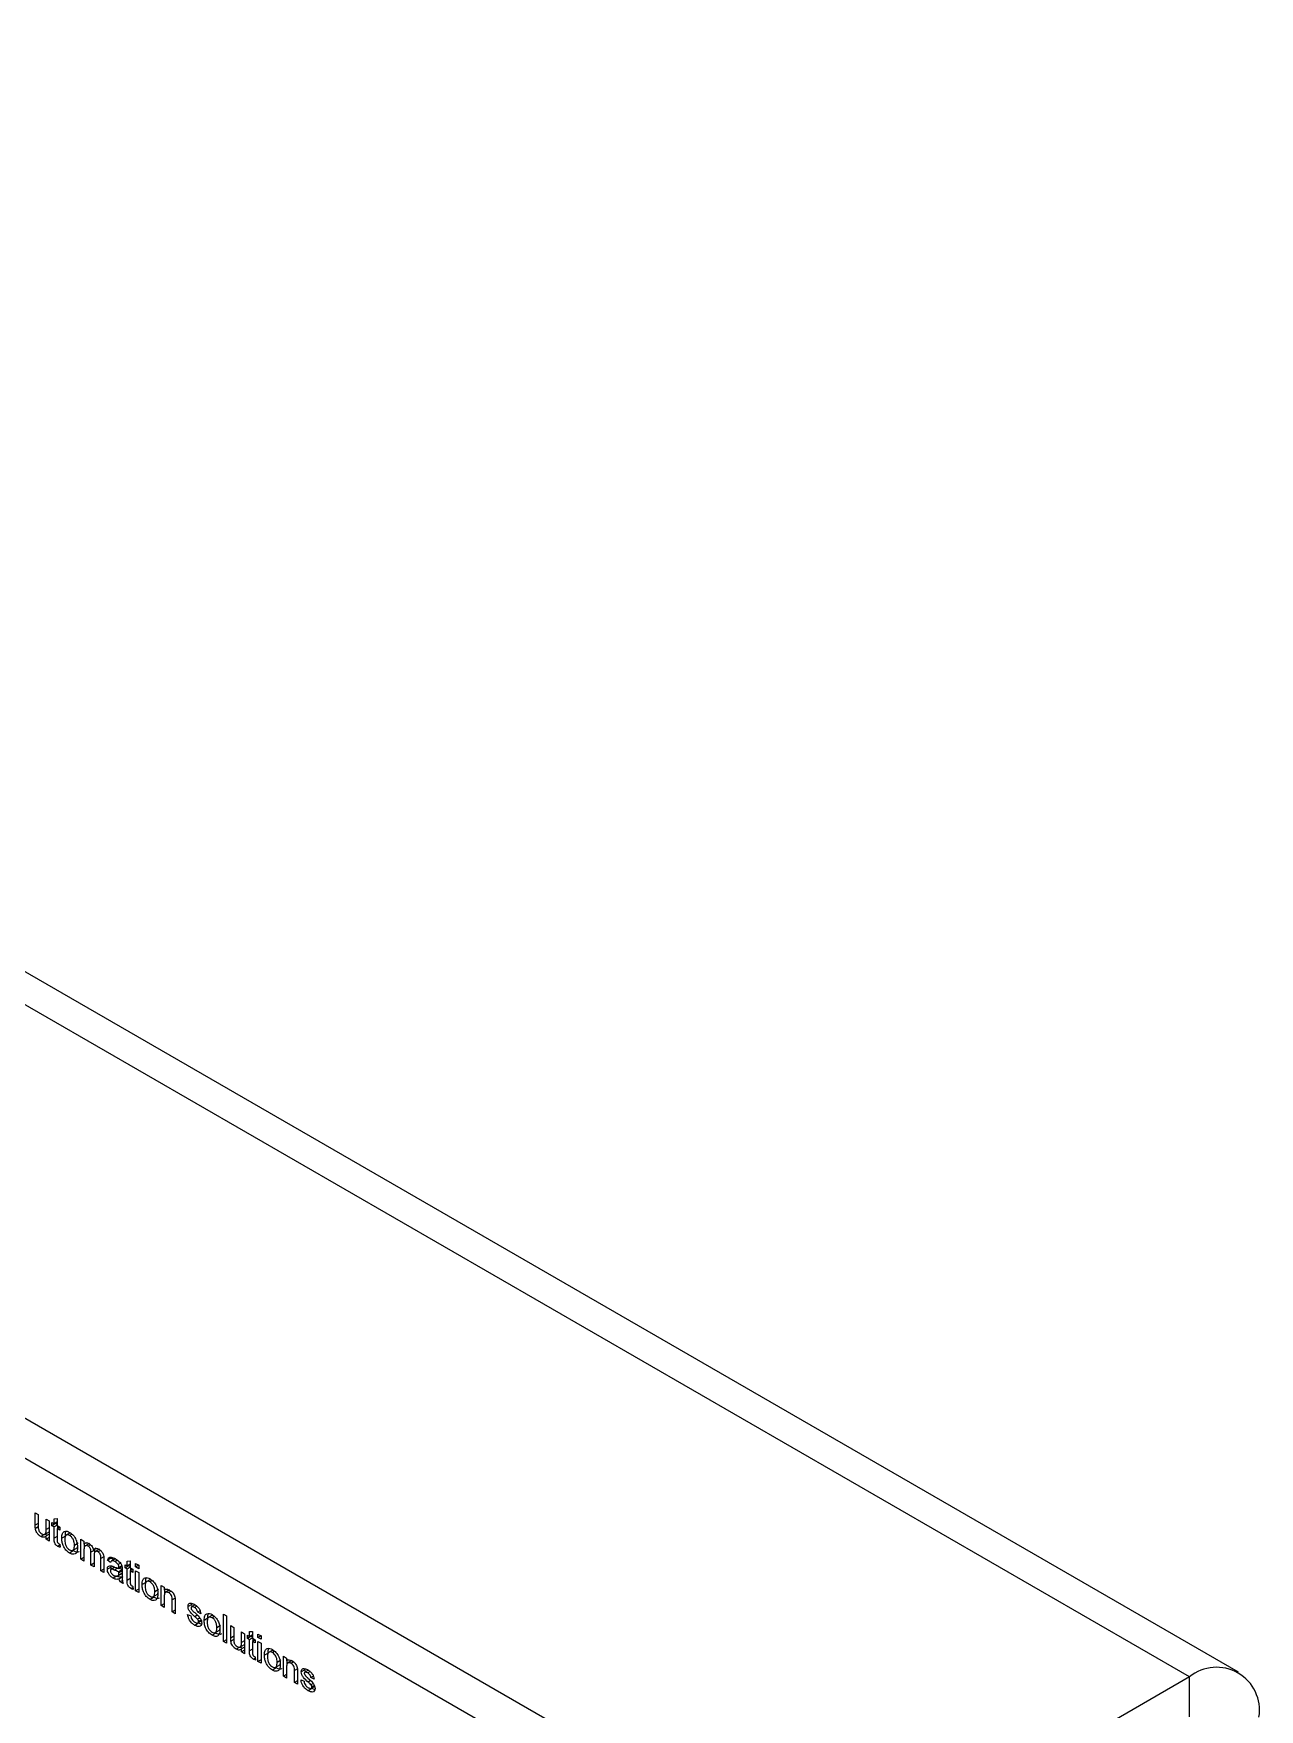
# Model space of a CAD drawing. Extents: x 150 to 4150, y 50 to 2920.
# Drawn here: x 3856.7 to 3950.4, y 2134.8 to 2263 of the extents above; entities that cross this region are included whole.
import ezdxf

# ---------------------------------------------------------------- set-up
doc = ezdxf.new("R2010")
doc.units = 0
doc.header["$LTSCALE"] = 10
doc.linetypes.add('SLD-KATı', pattern=[0])
doc.layers.get('0').update_dxf_attribs({"linetype": 'CONTINUOUS'})

msp = doc.modelspace()

# ---------------------------------------------------------------- linework, layer by layer
at = {"color": 7, "linetype": 'SLD-KATı'}
for p, q in [((3948.83, 2137.64), (3142.73, 2602.99)), ((3945.08, 2137.27), (3138.98, 2602.62)), ((3912.38, 2124.51), (3116.88, 2583.74)), ((3912.38, 2121.45), (3116.88, 2580.68)), ((3856.79, 2149.83), (3857.02, 2149.69)), ((3856.79, 2148.88), (3856.79, 2149.83)), ((3857.02, 2149.69), (3857.02, 2148.86)), ((3857.63, 2149.34), (3857.86, 2149.21)), ((3857.63, 2148.54), (3857.63, 2149.34)), ((3857.86, 2149.21), (3857.86, 2147.67)), ((3858.07, 2149.09), (3858.23, 2148.99)), ((3858.07, 2148.84), (3858.07, 2149.09)), ((3858.35, 2149.01), (3858.07, 2148.84)), ((3858.23, 2148.75), (3858.07, 2148.84)), ((3858.23, 2149.36), (3858.47, 2149.38)), ((3858.23, 2148.99), (3858.23, 2149.36)), ((3858.47, 2149.13), (3858.23, 2148.99)), ((3858.47, 2148.88), (3858.23, 2148.75)), ((3858.35, 2149.01), (3858.35, 2149.06)), ((3858.47, 2148.94), (3858.35, 2149.01)), ((3858.47, 2149.38), (3858.47, 2148.86)), ((3858.47, 2148.86), (3858.68, 2148.74)), ((3858.52, 2148.64), (3858.52, 2148.83)), ((3857.02, 2148.76), (3856.8, 2148.63)), ((3857.51, 2148.18), (3857.22, 2148.01)), ((3857.5, 2148.17), (3857.85, 2148.38)), ((3857.65, 2148.13), (3857.51, 2148.18)), ((3857.86, 2148.19), (3857.63, 2148.06)), ((3857.63, 2147.81), (3857.63, 2148.06)), ((3857.86, 2147.94), (3857.63, 2147.81)), ((3857.86, 2147.67), (3857.63, 2147.81)), ((3858.23, 2147.89), (3858.23, 2148.75)), ((3858.68, 2148.74), (3858.47, 2148.62)), ((3858.47, 2148.62), (3858.47, 2147.75)), ((3858.68, 2148.49), (3858.47, 2148.62)), ((3858.68, 2148.74), (3858.68, 2148.49)), ((3859.1, 2148.05), (3858.82, 2147.89)), ((3859.45, 2148.28), (3859.13, 2148.1)), ((3859.59, 2148.19), (3859.42, 2148.09)), ((3860.28, 2147.81), (3860.52, 2147.67)), ((3860.28, 2146.27), (3860.28, 2147.81)), ((3860.52, 2147.67), (3860.52, 2147.43)), ((3860.7, 2147.54), (3860.52, 2147.43)), ((3858.68, 2147.34), (3858.53, 2147.26)), ((3858.68, 2147.43), (3858.7, 2147.19)), ((3859.7, 2146.91), (3859.42, 2146.75)), ((3859.64, 2146.94), (3859.99, 2147.15)), ((3860.08, 2147.5), (3859.79, 2147.33)), ((3860.52, 2146.41), (3860.28, 2146.27)), ((3860.52, 2146.14), (3860.28, 2146.27)), ((3860.52, 2146.92), (3860.52, 2146.14)), ((3860.57, 2147.24), (3860.57, 2147.46)), ((3860.94, 2147.49), (3860.58, 2147.28)), ((3861.02, 2147.39), (3860.83, 2147.28)), ((3861.34, 2146.97), (3861.05, 2146.81)), ((3861.05, 2145.83), (3861.05, 2146.81)), ((3861.44, 2147.11), (3861.25, 2146.99)), ((3861.29, 2146.57), (3861.29, 2145.7)), ((3861.34, 2146.97), (3861.32, 2147.1)), ((3861.7, 2147.04), (3861.34, 2146.84)), ((3861.34, 2146.82), (3861.34, 2146.97)), ((3861.78, 2146.94), (3861.6, 2146.84)), ((3861.82, 2145.39), (3861.82, 2146.34)), ((3862.05, 2146.3), (3862.05, 2145.25)), ((3862.61, 2146.36), (3862.33, 2146.2)), ((3862.79, 2146.24), (3862.61, 2146.36)), ((3862.92, 2146.31), (3862.64, 2146.15)), ((3861.29, 2145.97), (3861.05, 2145.83)), ((3861.29, 2145.7), (3861.05, 2145.83)), ((3862.05, 2145.52), (3861.82, 2145.39)), ((3862.05, 2145.25), (3861.82, 2145.39)), ((3862.59, 2145.68), (3862.31, 2145.51)), ((3862.56, 2146.03), (3862.33, 2146.2)), ((3862.59, 2145.68), (3862.61, 2145.76)), ((3862.61, 2145.5), (3862.59, 2145.68)), ((3862.87, 2145.66), (3862.59, 2145.49)), ((3863.02, 2144.99), (3862.74, 2144.83)), ((3863.12, 2145.6), (3862.84, 2145.44)), ((3863.07, 2146.19), (3862.89, 2146.09)), ((3863.11, 2145), (3863.39, 2145.17)), ((3863.31, 2145.97), (3863.13, 2145.87)), ((3863.44, 2145.22), (3863.16, 2145.05)), ((3863.41, 2145.76), (3863.19, 2145.63)), ((3863.42, 2145.7), (3863.19, 2145.56)), ((3863.45, 2145.47), (3863.19, 2145.32)), ((3863.19, 2145.24), (3863.19, 2145.32)), ((3863.38, 2145.18), (3863.44, 2145.22)), ((3863.44, 2145.22), (3863.45, 2145.25)), ((3863.45, 2145.44), (3863.45, 2145.11)), ((3863.66, 2145.86), (3863.82, 2145.77)), ((3863.66, 2145.62), (3863.66, 2145.86)), ((3863.94, 2145.78), (3863.66, 2145.62)), ((3863.82, 2145.52), (3863.66, 2145.62)), ((3863.82, 2146.14), (3864.05, 2146.16)), ((3863.82, 2145.77), (3863.82, 2146.14)), ((3864.05, 2145.9), (3863.82, 2145.77)), ((3864.05, 2145.66), (3863.82, 2145.52)), ((3863.82, 2144.66), (3863.82, 2145.52)), ((3863.94, 2145.78), (3863.94, 2145.84)), ((3864.05, 2145.72), (3863.94, 2145.78)), ((3864.05, 2146.16), (3864.05, 2145.63)), ((3864.05, 2145.63), (3864.26, 2145.51)), ((3864.26, 2145.51), (3864.05, 2145.39)), ((3864.05, 2145.39), (3864.05, 2144.52)), ((3864.26, 2145.27), (3864.05, 2145.39)), ((3864.1, 2145.42), (3864.1, 2145.6)), ((3864.26, 2145.51), (3864.26, 2145.27)), ((3864.47, 2145.95), (3864.71, 2145.82)), ((3864.47, 2145.69), (3864.47, 2145.95)), ((3864.71, 2145.82), (3864.47, 2145.69)), ((3864.71, 2145.55), (3864.47, 2145.69)), ((3864.47, 2145.39), (3864.71, 2145.26)), ((3864.47, 2143.86), (3864.47, 2145.39)), ((3864.71, 2145.82), (3864.71, 2145.55)), ((3864.71, 2145.26), (3864.71, 2143.72)), ((3863.45, 2144.91), (3863.22, 2144.77)), ((3863.47, 2144.65), (3863.29, 2144.54)), ((3863.52, 2144.41), (3863.29, 2144.54)), ((3864.27, 2144.12), (3864.12, 2144.03)), ((3864.26, 2144.2), (3864.29, 2143.96)), ((3864.71, 2143.99), (3864.47, 2143.86)), ((3864.71, 2143.72), (3864.47, 2143.86)), ((3865.24, 2144.5), (3864.96, 2144.34)), ((3865.6, 2144.73), (3865.28, 2144.55)), ((3865.74, 2144.64), (3865.57, 2144.54)), ((3866.22, 2143.95), (3865.94, 2143.79)), ((3866.43, 2144.26), (3866.66, 2144.13)), ((3866.43, 2142.73), (3866.43, 2144.26)), ((3866.66, 2144.13), (3866.66, 2143.91)), ((3866.78, 2143.98), (3866.66, 2143.91)), ((3866.71, 2143.7), (3866.71, 2143.94)), ((3867.07, 2143.93), (3866.72, 2143.72)), ((3867.19, 2143.83), (3867, 2143.72)), ((3865.85, 2143.36), (3865.57, 2143.2)), ((3865.78, 2143.39), (3866.14, 2143.6)), ((3866.66, 2142.86), (3866.43, 2142.73)), ((3866.66, 2142.59), (3866.43, 2142.73)), ((3866.66, 2143.42), (3866.66, 2142.59)), ((3867.27, 2142.24), (3867.27, 2143.16)), ((3867.5, 2143.05), (3867.5, 2142.11)), ((3868.76, 2142.82), (3868.48, 2142.66)), ((3869.03, 2142.8), (3868.75, 2142.63)), ((3868.76, 2142.82), (3868.78, 2142.9)), ((3868.79, 2142.66), (3868.76, 2142.82)), ((3869.15, 2142.69), (3868.97, 2142.58)), ((3867.5, 2142.38), (3867.27, 2142.24)), ((3867.5, 2142.11), (3867.27, 2142.24)), ((3868.45, 2142.04), (3868.69, 2141.94)), ((3869.19, 2142), (3868.99, 2141.88)), ((3869.29, 2141.38), (3869.01, 2141.21)), ((3869.39, 2141.78), (3869.21, 2141.68)), ((3869.41, 2142.32), (3869.22, 2142.22)), ((3869.46, 2142.11), (3869.22, 2142.22)), ((3869.24, 2141.4), (3869.52, 2141.57)), ((3869.48, 2141.62), (3869.29, 2141.51)), ((3869.48, 2141.32), (3869.29, 2141.38)), ((3869.99, 2141.76), (3869.71, 2141.6)), ((3870.35, 2141.99), (3870.03, 2141.81)), ((3870.49, 2141.9), (3870.32, 2141.8)), ((3870.97, 2141.21), (3870.69, 2141.04)), ((3871.18, 2142.08), (3871.41, 2141.95)), ((3871.18, 2139.99), (3871.18, 2142.08)), ((3871.41, 2141.95), (3871.41, 2139.85)), ((3871.74, 2141.2), (3871.97, 2141.06)), ((3871.74, 2140.25), (3871.74, 2141.2)), ((3870.6, 2140.62), (3870.32, 2140.46)), ((3870.53, 2140.65), (3870.89, 2140.86)), ((3871.41, 2140.12), (3871.18, 2139.99)), ((3871.41, 2139.85), (3871.18, 2139.99)), ((3871.97, 2140.13), (3871.75, 2140)), ((3871.97, 2141.06), (3871.97, 2140.23)), ((3872.58, 2140.71), (3872.81, 2140.58)), ((3872.58, 2139.91), (3872.58, 2140.71)), ((3872.81, 2140.58), (3872.81, 2139.05)), ((3873.02, 2140.46), (3873.18, 2140.36)), ((3873.02, 2140.21), (3873.02, 2140.46)), ((3873.3, 2140.38), (3873.02, 2140.21)), ((3873.18, 2140.12), (3873.02, 2140.21)), ((3873.18, 2140.74), (3873.41, 2140.75)), ((3873.18, 2140.36), (3873.18, 2140.74)), ((3873.41, 2140.5), (3873.18, 2140.36)), ((3873.41, 2140.26), (3873.18, 2140.12)), ((3873.18, 2139.26), (3873.18, 2140.12)), ((3873.3, 2140.38), (3873.3, 2140.43)), ((3873.41, 2140.31), (3873.3, 2140.38)), ((3873.41, 2140.75), (3873.41, 2140.23)), ((3873.41, 2140.23), (3873.62, 2140.11)), ((3873.62, 2140.11), (3873.41, 2139.99)), ((3873.41, 2139.99), (3873.41, 2139.12)), ((3873.62, 2139.87), (3873.41, 2139.99)), ((3873.46, 2140.02), (3873.46, 2140.2)), ((3873.62, 2140.11), (3873.62, 2139.87)), ((3873.83, 2140.55), (3874.07, 2140.42)), ((3873.83, 2140.28), (3873.83, 2140.55)), ((3874.07, 2140.42), (3873.83, 2140.28)), ((3874.07, 2140.15), (3873.83, 2140.28)), ((3873.83, 2139.99), (3874.07, 2139.85)), ((3873.83, 2138.45), (3873.83, 2139.99)), ((3874.07, 2140.42), (3874.07, 2140.15)), ((3874.07, 2139.85), (3874.07, 2138.32)), ((3872.45, 2139.55), (3872.17, 2139.39)), ((3872.44, 2139.54), (3872.8, 2139.75)), ((3872.6, 2139.5), (3872.45, 2139.55)), ((3872.81, 2139.56), (3872.58, 2139.43)), ((3872.58, 2139.18), (3872.58, 2139.43)), ((3872.81, 2139.31), (3872.58, 2139.18)), ((3872.81, 2139.05), (3872.58, 2139.18)), ((3873.63, 2138.72), (3873.48, 2138.63)), ((3873.62, 2138.8), (3873.65, 2138.56)), ((3874.07, 2138.59), (3873.83, 2138.45)), ((3874.6, 2139.1), (3874.32, 2138.94)), ((3874.96, 2139.33), (3874.64, 2139.15)), ((3875.1, 2139.24), (3874.93, 2139.14)), ((3875.58, 2138.55), (3875.3, 2138.38)), ((3875.79, 2138.86), (3876.02, 2138.72)), ((3875.79, 2137.32), (3875.79, 2138.86)), ((3876.02, 2138.72), (3876.02, 2138.51)), ((3876.14, 2138.58), (3876.02, 2138.51)), ((3876.07, 2138.3), (3876.07, 2138.56)), ((3874.07, 2138.32), (3873.83, 2138.45)), ((3875.21, 2137.96), (3874.93, 2137.79)), ((3875.14, 2137.99), (3875.5, 2138.19)), ((3876.02, 2137.46), (3875.79, 2137.32)), ((3876.02, 2137.19), (3875.79, 2137.32)), ((3876.02, 2138.01), (3876.02, 2137.19)), ((3876.43, 2138.53), (3876.08, 2138.32)), ((3876.55, 2138.42), (3876.36, 2138.31)), ((3876.63, 2136.84), (3876.63, 2137.76)), ((3876.86, 2137.64), (3876.86, 2136.71)), ((3877.42, 2137.82), (3877.14, 2137.66)), ((3877.7, 2137.8), (3877.41, 2137.63)), ((3877.42, 2137.82), (3877.44, 2137.9)), ((3877.46, 2137.66), (3877.42, 2137.82)), ((3877.81, 2137.69), (3877.63, 2137.58)), ((3878.07, 2137.32), (3877.88, 2137.22)), ((3945.08, 2137.27), (3922.98, 2124.51)), ((3945.08, 2134.21), (3945.08, 2137.27)), ((3876.86, 2136.98), (3876.63, 2136.84)), ((3876.86, 2136.71), (3876.63, 2136.84)), ((3877.12, 2137.04), (3877.35, 2136.94)), ((3877.85, 2137), (3877.66, 2136.88)), ((3877.95, 2136.38), (3877.67, 2136.21)), ((3878.05, 2136.78), (3877.87, 2136.68)), ((3878.12, 2137.11), (3877.88, 2137.22)), ((3877.9, 2136.4), (3878.19, 2136.57)), ((3878.14, 2136.62), (3877.95, 2136.51)), ((3878.14, 2136.32), (3877.95, 2136.38))]:
    msp.add_line(p, q, dxfattribs=at)
at = {"color": 8, "linetype": 'SLD-KATı'}
for p, q in [((3857.02, 2149.01), (3856.79, 2148.88)), ((3857.86, 2148.67), (3857.63, 2148.54)), ((3858.47, 2148.02), (3858.23, 2147.89)), ((3862.04, 2146.46), (3861.82, 2146.34)), ((3863.45, 2145.39), (3863.19, 2145.24)), ((3864.05, 2144.8), (3863.82, 2144.66)), ((3867.49, 2143.29), (3867.27, 2143.16)), ((3871.97, 2140.39), (3871.74, 2140.25)), ((3872.81, 2140.04), (3872.58, 2139.91)), ((3873.41, 2139.4), (3873.18, 2139.26)), ((3876.85, 2137.88), (3876.63, 2137.76))]:
    msp.add_line(p, q, dxfattribs=at)
at = {"color": 7, "linetype": 'SLD-KATı'}
msp.add_arc((3947.15, 2134.73), 3.28, 350.786, 129.2033, dxfattribs=at)
for points, knots in [([(3856.8, 2148.63), (3856.8, 2148.68), (3856.79, 2148.76), (3856.79, 2148.84), (3856.79, 2148.88)], [0, 0, 0, 0, 0.559839, 1, 1, 1, 1]), ([(3857.02, 2148.86), (3857.02, 2148.81), (3857.02, 2148.72), (3857.03, 2148.62), (3857.04, 2148.58)], [0, 0, 0, 0, 0.560241, 1, 1, 1, 1]), ([(3857.22, 2148.01), (3857.17, 2148.05), (3857.06, 2148.13), (3856.92, 2148.29), (3856.83, 2148.47), (3856.81, 2148.58), (3856.8, 2148.63)], [0, 0, 0, 0, 0.280286, 0.560186, 0.779607, 1, 1, 1, 1]), ([(3857.04, 2148.58), (3857.05, 2148.54), (3857.07, 2148.46), (3857.15, 2148.32), (3857.24, 2148.26), (3857.29, 2148.22)], [0, 0, 0, 0, 0.280864, 0.561194, 1, 1, 1, 1]), ([(3857.63, 2148.06), (3857.57, 2148.01), (3857.47, 2147.91), (3857.3, 2147.98), (3857.22, 2148.01)], [0, 0, 0, 0, 0.559466, 1, 1, 1, 1]), ([(3857.29, 2148.22), (3857.33, 2148.2), (3857.41, 2148.17), (3857.51, 2148.17), (3857.62, 2148.27), (3857.63, 2148.43), (3857.63, 2148.54)], [0, 0, 0, 0, 0.187111, 0.374253, 0.560834, 1, 1, 1, 1]), ([(3858.53, 2147.26), (3858.5, 2147.28), (3858.43, 2147.33), (3858.32, 2147.44), (3858.22, 2147.65), (3858.23, 2147.79), (3858.23, 2147.89)], [0, 0, 0, 0, 0.187433, 0.373821, 0.559462, 1, 1, 1, 1]), ([(3858.47, 2147.75), (3858.46, 2147.7), (3858.46, 2147.64), (3858.5, 2147.55), (3858.53, 2147.51), (3858.56, 2147.49), (3858.58, 2147.47)], [0, 0, 0, 0, 0.499596, 0.625239, 0.750354, 1, 1, 1, 1]), ([(3858.82, 2147.89), (3858.82, 2148.02), (3858.83, 2148.25), (3858.96, 2148.35), (3859.01, 2148.4)], [0, 0, 0, 0, 0.560963, 1, 1, 1, 1]), ([(3859.42, 2146.75), (3859.32, 2146.81), (3859.13, 2146.95), (3858.92, 2147.3), (3858.83, 2147.62), (3858.82, 2147.8), (3858.82, 2147.89)], [0, 0, 0, 0, 0.279616, 0.558371, 0.778858, 1, 1, 1, 1]), ([(3859.01, 2148.4), (3859.08, 2148.41), (3859.21, 2148.44), (3859.36, 2148.37), (3859.42, 2148.33)], [0, 0, 0, 0, 0.559033, 1, 1, 1, 1]), ([(3859.42, 2148.09), (3859.38, 2148.11), (3859.29, 2148.15), (3859.18, 2148.14), (3859.06, 2148.03), (3859.05, 2147.87), (3859.05, 2147.76)], [0, 0, 0, 0, 0.1871365, 0.3740246, 0.5610972, 1, 1, 1, 1]), ([(3859.05, 2147.76), (3859.05, 2147.68), (3859.06, 2147.53), (3859.13, 2147.29), (3859.27, 2147.09), (3859.37, 2147.02), (3859.42, 2146.99)], [0, 0, 0, 0, 0.281129, 0.560384, 0.780159, 1, 1, 1, 1]), ([(3859.1, 2148.05), (3859.09, 2148.19), (3859.09, 2148.33), (3859.16, 2148.41), (3859.16, 2148.41)], [0, 0, 0, 0, 0.96016, 1, 1, 1, 1]), ([(3859.42, 2148.33), (3859.52, 2148.27), (3859.71, 2148.13), (3859.91, 2147.8), (3860.01, 2147.48), (3860.02, 2147.3), (3860.03, 2147.21)], [0, 0, 0, 0, 0.279556, 0.5586, 0.778991, 1, 1, 1, 1]), ([(3859.79, 2147.33), (3859.79, 2147.41), (3859.78, 2147.56), (3859.7, 2147.79), (3859.57, 2147.99), (3859.47, 2148.06), (3859.42, 2148.09)], [0, 0, 0, 0, 0.281064, 0.560316, 0.780174, 1, 1, 1, 1]), ([(3860.52, 2147.43), (3860.54, 2147.46), (3860.59, 2147.52), (3860.72, 2147.56), (3860.83, 2147.51), (3860.9, 2147.48)], [0, 0, 0, 0, 0.28095, 0.561784, 1, 1, 1, 1]), ([(3858.7, 2147.19), (3858.67, 2147.2), (3858.61, 2147.22), (3858.56, 2147.25), (3858.53, 2147.26)], [0, 0, 0, 0, 0.560078, 1, 1, 1, 1]), ([(3858.58, 2147.47), (3858.6, 2147.46), (3858.63, 2147.45), (3858.66, 2147.43), (3858.68, 2147.43)], [0, 0, 0, 0, 0.559965, 1, 1, 1, 1]), ([(3859.42, 2146.99), (3859.46, 2146.97), (3859.55, 2146.93), (3859.66, 2146.95), (3859.78, 2147.05), (3859.79, 2147.22), (3859.79, 2147.33)], [0, 0, 0, 0, 0.187044, 0.373945, 0.560983, 1, 1, 1, 1]), ([(3860.03, 2147.21), (3860.02, 2147.1), (3860.02, 2146.88), (3859.87, 2146.67), (3859.65, 2146.64), (3859.5, 2146.71), (3859.42, 2146.75)], [0, 0, 0, 0, 0.281033, 0.559513, 0.779602, 1, 1, 1, 1]), ([(3860.13, 2146.86), (3860.13, 2146.86), (3860.09, 2146.8), (3859.93, 2146.81), (3859.78, 2146.88), (3859.7, 2146.91)], [0, 0, 0, 0, 0.025658, 0.512487, 1, 1, 1, 1]), ([(3859.95, 2147.13), (3859.98, 2147.14), (3860.02, 2147.16), (3860.02, 2147.21), (3860.02, 2147.23)], [0, 0, 0, 0, 0.753906, 1, 1, 1, 1]), ([(3860.83, 2147.28), (3860.78, 2147.3), (3860.7, 2147.33), (3860.61, 2147.3), (3860.52, 2147.2), (3860.52, 2147.05), (3860.52, 2146.92)], [0, 0, 0, 0, 0.249225, 0.374862, 0.500555, 1, 1, 1, 1]), ([(3861.05, 2146.81), (3861.05, 2146.89), (3861.05, 2147), (3860.98, 2147.14), (3860.92, 2147.22), (3860.87, 2147.25), (3860.83, 2147.28)], [0, 0, 0, 0, 0.498516, 0.624134, 0.749636, 1, 1, 1, 1]), ([(3860.9, 2147.48), (3860.94, 2147.45), (3861.03, 2147.4), (3861.14, 2147.27), (3861.21, 2147.12), (3861.24, 2147.04), (3861.25, 2146.99)], [0, 0, 0, 0, 0.280176, 0.559511, 0.779663, 1, 1, 1, 1]), ([(3861.25, 2146.99), (3861.31, 2147.05), (3861.41, 2147.15), (3861.58, 2147.08), (3861.65, 2147.05)], [0, 0, 0, 0, 0.560019, 1, 1, 1, 1]), ([(3861.6, 2146.84), (3861.56, 2146.85), (3861.49, 2146.89), (3861.4, 2146.88), (3861.3, 2146.8), (3861.29, 2146.67), (3861.29, 2146.57)], [0, 0, 0, 0, 0.187283, 0.374334, 0.56118, 1, 1, 1, 1]), ([(3861.82, 2146.34), (3861.82, 2146.43), (3861.83, 2146.54), (3861.75, 2146.68), (3861.69, 2146.77), (3861.63, 2146.81), (3861.6, 2146.84)], [0, 0, 0, 0, 0.499043, 0.624568, 0.750308, 1, 1, 1, 1]), ([(3861.65, 2147.05), (3861.72, 2147), (3861.85, 2146.92), (3861.99, 2146.69), (3862.05, 2146.48), (3862.05, 2146.36), (3862.05, 2146.3)], [0, 0, 0, 0, 0.280317, 0.558226, 0.778715, 1, 1, 1, 1]), ([(3862.33, 2146.2), (3862.35, 2146.27), (3862.39, 2146.41), (3862.62, 2146.46), (3862.82, 2146.37), (3862.93, 2146.31)], [0, 0, 0, 0, 0.28043, 0.559303, 1, 1, 1, 1]), ([(3862.93, 2146.31), (3863.05, 2146.23), (3863.22, 2146.12), (3863.4, 2145.86), (3863.42, 2145.74), (3863.44, 2145.68)], [0, 0, 0, 0, 0.5592531, 0.7791951, 1, 1, 1, 1]), ([(3862.31, 2145.51), (3862.31, 2145.57), (3862.32, 2145.67), (3862.42, 2145.79), (3862.54, 2145.78), (3862.62, 2145.77)], [0, 0, 0, 0, 0.280458, 0.560983, 1, 1, 1, 1]), ([(3862.74, 2144.83), (3862.68, 2144.87), (3862.56, 2144.95), (3862.41, 2145.14), (3862.32, 2145.34), (3862.31, 2145.46), (3862.31, 2145.51)], [0, 0, 0, 0, 0.2808155, 0.5596902, 0.7796958, 1, 1, 1, 1]), ([(3862.84, 2145.44), (3862.78, 2145.47), (3862.69, 2145.51), (3862.6, 2145.51), (3862.57, 2145.49), (3862.55, 2145.45), (3862.54, 2145.41), (3862.54, 2145.39)], [0, 0, 0, 0, 0.50028, 0.625326, 0.750269, 0.875147, 1, 1, 1, 1]), ([(3862.54, 2145.39), (3862.54, 2145.37), (3862.55, 2145.31), (3862.59, 2145.23), (3862.67, 2145.12), (3862.74, 2145.07), (3862.8, 2145.04)], [0, 0, 0, 0, 0.186565, 0.373467, 0.560613, 1, 1, 1, 1]), ([(3862.89, 2146.09), (3862.85, 2146.11), (3862.77, 2146.15), (3862.66, 2146.18), (3862.59, 2146.12), (3862.57, 2146.06), (3862.56, 2146.03)], [0, 0, 0, 0, 0.280855, 0.559751, 0.7795, 1, 1, 1, 1]), ([(3862.62, 2145.77), (3862.65, 2145.76), (3862.71, 2145.74), (3862.78, 2145.71), (3862.81, 2145.7)], [0, 0, 0, 0, 0.559918, 1, 1, 1, 1]), ([(3862.8, 2145.04), (3862.88, 2145.01), (3863.02, 2144.94), (3863.12, 2145.02), (3863.16, 2145.05)], [0, 0, 0, 0, 0.559758, 1, 1, 1, 1]), ([(3862.81, 2145.7), (3862.88, 2145.67), (3863.01, 2145.61), (3863.14, 2145.58), (3863.19, 2145.56)], [0, 0, 0, 0, 0.560185, 1, 1, 1, 1]), ([(3863.19, 2145.32), (3863.13, 2145.34), (3863.01, 2145.37), (3862.89, 2145.42), (3862.84, 2145.44)], [0, 0, 0, 0, 0.55976, 1, 1, 1, 1]), ([(3863.13, 2145.87), (3863.09, 2145.92), (3863.02, 2146.01), (3862.93, 2146.07), (3862.89, 2146.09)], [0, 0, 0, 0, 0.557871, 1, 1, 1, 1]), ([(3863.5, 2144.93), (3863.42, 2144.91), (3863.28, 2144.87), (3863.1, 2144.96), (3863.02, 2144.99)], [0, 0, 0, 0, 0.559971, 1, 1, 1, 1]), ([(3863.19, 2145.63), (3863.19, 2145.67), (3863.19, 2145.75), (3863.15, 2145.83), (3863.13, 2145.87)], [0, 0, 0, 0, 0.561903, 1, 1, 1, 1]), ([(3863.16, 2145.05), (3863.17, 2145.08), (3863.19, 2145.14), (3863.19, 2145.21), (3863.19, 2145.24)], [0, 0, 0, 0, 0.558995, 1, 1, 1, 1]), ([(3863.19, 2145.56), (3863.19, 2145.58), (3863.19, 2145.6), (3863.19, 2145.62), (3863.19, 2145.63)], [0, 0, 0, 0, 0.560023, 1, 1, 1, 1]), ([(3863.48, 2145.49), (3863.41, 2145.5), (3863.32, 2145.52), (3863.23, 2145.56), (3863.2, 2145.57)], [0, 0, 0, 0, 0.7210077, 1, 1, 1, 1]), ([(3863.44, 2145.68), (3863.44, 2145.63), (3863.45, 2145.55), (3863.45, 2145.48), (3863.45, 2145.44)], [0, 0, 0, 0, 0.559817, 1, 1, 1, 1]), ([(3863.45, 2145.11), (3863.45, 2145.04), (3863.45, 2144.91), (3863.45, 2144.73), (3863.47, 2144.57), (3863.5, 2144.46), (3863.52, 2144.41)], [0, 0, 0, 0, 0.340206, 0.560339, 0.780175, 1, 1, 1, 1]), ([(3863.22, 2144.77), (3863.14, 2144.75), (3862.99, 2144.71), (3862.82, 2144.79), (3862.74, 2144.83)], [0, 0, 0, 0, 0.559971, 1, 1, 1, 1]), ([(3863.29, 2144.54), (3863.27, 2144.59), (3863.23, 2144.66), (3863.22, 2144.74), (3863.22, 2144.77)], [0, 0, 0, 0, 0.559697, 1, 1, 1, 1]), ([(3864.12, 2144.03), (3864.09, 2144.06), (3864.01, 2144.1), (3863.91, 2144.21), (3863.81, 2144.42), (3863.82, 2144.56), (3863.82, 2144.66)], [0, 0, 0, 0, 0.187433, 0.373821, 0.559462, 1, 1, 1, 1]), ([(3864.05, 2144.52), (3864.05, 2144.47), (3864.05, 2144.41), (3864.08, 2144.33), (3864.12, 2144.28), (3864.15, 2144.26), (3864.17, 2144.25)], [0, 0, 0, 0, 0.499596, 0.625239, 0.750354, 1, 1, 1, 1]), ([(3864.29, 2143.96), (3864.26, 2143.97), (3864.2, 2143.99), (3864.15, 2144.02), (3864.12, 2144.03)], [0, 0, 0, 0, 0.560078, 1, 1, 1, 1]), ([(3864.17, 2144.25), (3864.19, 2144.24), (3864.22, 2144.22), (3864.25, 2144.21), (3864.26, 2144.2)], [0, 0, 0, 0, 0.559965, 1, 1, 1, 1]), ([(3864.96, 2144.34), (3864.97, 2144.47), (3864.98, 2144.7), (3865.11, 2144.8), (3865.16, 2144.85)], [0, 0, 0, 0, 0.560963, 1, 1, 1, 1]), ([(3865.57, 2143.2), (3865.47, 2143.27), (3865.28, 2143.4), (3865.06, 2143.75), (3864.97, 2144.07), (3864.97, 2144.25), (3864.96, 2144.34)], [0, 0, 0, 0, 0.279616, 0.558371, 0.778858, 1, 1, 1, 1]), ([(3865.16, 2144.85), (3865.23, 2144.87), (3865.35, 2144.89), (3865.5, 2144.82), (3865.57, 2144.78)], [0, 0, 0, 0, 0.559033, 1, 1, 1, 1]), ([(3865.57, 2144.54), (3865.53, 2144.56), (3865.44, 2144.6), (3865.33, 2144.59), (3865.21, 2144.49), (3865.2, 2144.32), (3865.19, 2144.21)], [0, 0, 0, 0, 0.187137, 0.374025, 0.561097, 1, 1, 1, 1]), ([(3865.19, 2144.21), (3865.2, 2144.13), (3865.2, 2143.98), (3865.28, 2143.74), (3865.42, 2143.55), (3865.52, 2143.48), (3865.57, 2143.44)], [0, 0, 0, 0, 0.281129, 0.560384, 0.780159, 1, 1, 1, 1]), ([(3865.24, 2144.5), (3865.24, 2144.64), (3865.24, 2144.79), (3865.3, 2144.86), (3865.31, 2144.86)], [0, 0, 0, 0, 0.96016, 1, 1, 1, 1]), ([(3865.57, 2144.78), (3865.66, 2144.72), (3865.85, 2144.58), (3866.06, 2144.25), (3866.16, 2143.93), (3866.17, 2143.75), (3866.17, 2143.66)], [0, 0, 0, 0, 0.279556, 0.5586, 0.778991, 1, 1, 1, 1]), ([(3865.94, 2143.79), (3865.94, 2143.86), (3865.93, 2144.01), (3865.85, 2144.24), (3865.72, 2144.44), (3865.62, 2144.51), (3865.57, 2144.54)], [0, 0, 0, 0, 0.281064, 0.560316, 0.780174, 1, 1, 1, 1]), ([(3865.57, 2143.44), (3865.61, 2143.42), (3865.7, 2143.38), (3865.81, 2143.4), (3865.93, 2143.5), (3865.93, 2143.67), (3865.94, 2143.79)], [0, 0, 0, 0, 0.187044, 0.373945, 0.560983, 1, 1, 1, 1]), ([(3866.1, 2143.58), (3866.13, 2143.59), (3866.16, 2143.61), (3866.17, 2143.67), (3866.17, 2143.68)], [0, 0, 0, 0, 0.753906, 1, 1, 1, 1]), ([(3866.66, 2143.91), (3866.69, 2143.94), (3866.74, 2143.99), (3866.88, 2144.01), (3867, 2143.95), (3867.07, 2143.92)], [0, 0, 0, 0, 0.280554, 0.560815, 1, 1, 1, 1]), ([(3867, 2143.72), (3866.96, 2143.73), (3866.88, 2143.77), (3866.78, 2143.77), (3866.67, 2143.68), (3866.66, 2143.52), (3866.66, 2143.42)], [0, 0, 0, 0, 0.187273, 0.374362, 0.56054, 1, 1, 1, 1]), ([(3867.27, 2143.16), (3867.27, 2143.21), (3867.27, 2143.32), (3867.22, 2143.5), (3867.11, 2143.64), (3867.04, 2143.69), (3867, 2143.72)], [0, 0, 0, 0, 0.2816799, 0.5597852, 0.7795872, 1, 1, 1, 1]), ([(3867.07, 2143.92), (3867.12, 2143.88), (3867.23, 2143.81), (3867.37, 2143.65), (3867.46, 2143.47), (3867.48, 2143.36), (3867.49, 2143.31)], [0, 0, 0, 0, 0.280216, 0.559971, 0.779636, 1, 1, 1, 1]), ([(3866.17, 2143.66), (3866.17, 2143.55), (3866.16, 2143.33), (3866.02, 2143.12), (3865.8, 2143.09), (3865.65, 2143.16), (3865.57, 2143.2)], [0, 0, 0, 0, 0.281033, 0.559513, 0.779602, 1, 1, 1, 1]), ([(3866.28, 2143.31), (3866.28, 2143.31), (3866.24, 2143.25), (3866.08, 2143.26), (3865.93, 2143.33), (3865.85, 2143.36)], [0, 0, 0, 0, 0.025658, 0.512487, 1, 1, 1, 1]), ([(3867.49, 2143.31), (3867.49, 2143.26), (3867.5, 2143.17), (3867.5, 2143.08), (3867.5, 2143.05)], [0, 0, 0, 0, 0.559791, 1, 1, 1, 1]), ([(3868.48, 2142.66), (3868.49, 2142.73), (3868.5, 2142.85), (3868.59, 2142.89), (3868.62, 2142.91)], [0, 0, 0, 0, 0.558927, 1, 1, 1, 1]), ([(3868.99, 2141.88), (3868.88, 2141.99), (3868.73, 2142.11), (3868.58, 2142.32), (3868.5, 2142.47), (3868.49, 2142.59), (3868.48, 2142.66)], [0, 0, 0, 0, 0.501321, 0.626592, 0.751817, 1, 1, 1, 1]), ([(3868.62, 2142.91), (3868.68, 2142.92), (3868.78, 2142.92), (3868.9, 2142.86), (3868.95, 2142.83)], [0, 0, 0, 0, 0.558938, 1, 1, 1, 1]), ([(3868.97, 2142.58), (3868.91, 2142.61), (3868.82, 2142.66), (3868.74, 2142.64), (3868.71, 2142.6), (3868.71, 2142.57), (3868.71, 2142.55)], [0, 0, 0, 0, 0.49977, 0.749095, 0.874592, 1, 1, 1, 1]), ([(3868.71, 2142.55), (3868.71, 2142.54), (3868.71, 2142.51), (3868.73, 2142.47), (3868.73, 2142.46)], [0, 0, 0, 0, 0.559236, 1, 1, 1, 1]), ([(3868.73, 2142.46), (3868.75, 2142.44), (3868.77, 2142.4), (3868.8, 2142.37), (3868.81, 2142.35)], [0, 0, 0, 0, 0.559084, 1, 1, 1, 1]), ([(3868.95, 2142.83), (3869.01, 2142.79), (3869.14, 2142.71), (3869.32, 2142.52), (3869.43, 2142.3), (3869.45, 2142.17), (3869.46, 2142.11)], [0, 0, 0, 0, 0.2807369, 0.5604275, 0.7794497, 1, 1, 1, 1]), ([(3869.22, 2142.22), (3869.21, 2142.26), (3869.2, 2142.34), (3869.1, 2142.49), (3869.02, 2142.55), (3868.97, 2142.58)], [0, 0, 0, 0, 0.280304, 0.560237, 1, 1, 1, 1]), ([(3869.01, 2141.21), (3868.93, 2141.26), (3868.79, 2141.35), (3868.6, 2141.58), (3868.49, 2141.83), (3868.47, 2141.97), (3868.45, 2142.04)], [0, 0, 0, 0, 0.280739, 0.559297, 0.779311, 1, 1, 1, 1]), ([(3868.69, 2141.94), (3868.7, 2141.88), (3868.72, 2141.77), (3868.83, 2141.58), (3868.94, 2141.5), (3869.01, 2141.45)], [0, 0, 0, 0, 0.281314, 0.561069, 1, 1, 1, 1]), ([(3868.81, 2142.35), (3868.84, 2142.32), (3868.9, 2142.27), (3868.96, 2142.22), (3868.99, 2142.19)], [0, 0, 0, 0, 0.559965, 1, 1, 1, 1]), ([(3868.99, 2142.19), (3869.11, 2142.09), (3869.26, 2141.96), (3869.42, 2141.75), (3869.48, 2141.63), (3869.52, 2141.51), (3869.52, 2141.44), (3869.53, 2141.4)], [0, 0, 0, 0, 0.500446, 0.625396, 0.750274, 0.875069, 1, 1, 1, 1]), ([(3869.21, 2141.68), (3869.17, 2141.72), (3869.1, 2141.79), (3869.03, 2141.85), (3868.99, 2141.88)], [0, 0, 0, 0, 0.559788, 1, 1, 1, 1]), ([(3869.01, 2141.45), (3869.04, 2141.44), (3869.11, 2141.4), (3869.21, 2141.38), (3869.28, 2141.42), (3869.29, 2141.48), (3869.29, 2141.51)], [0, 0, 0, 0, 0.2811877, 0.5609523, 0.7810946, 1, 1, 1, 1]), ([(3869.53, 2141.4), (3869.51, 2141.33), (3869.49, 2141.18), (3869.3, 2141.08), (3869.12, 2141.16), (3869.01, 2141.21)], [0, 0, 0, 0, 0.279926, 0.560038, 1, 1, 1, 1]), ([(3869.29, 2141.51), (3869.29, 2141.52), (3869.29, 2141.56), (3869.26, 2141.62), (3869.23, 2141.66), (3869.21, 2141.68)], [0, 0, 0, 0, 0.279757, 0.559839, 1, 1, 1, 1]), ([(3869.71, 2141.6), (3869.72, 2141.73), (3869.73, 2141.96), (3869.85, 2142.06), (3869.91, 2142.11)], [0, 0, 0, 0, 0.560963, 1, 1, 1, 1]), ([(3870.32, 2140.46), (3870.22, 2140.52), (3870.03, 2140.66), (3869.81, 2141), (3869.72, 2141.33), (3869.72, 2141.51), (3869.71, 2141.6)], [0, 0, 0, 0, 0.279616, 0.558371, 0.778858, 1, 1, 1, 1]), ([(3869.91, 2142.11), (3869.98, 2142.12), (3870.1, 2142.15), (3870.25, 2142.08), (3870.32, 2142.04)], [0, 0, 0, 0, 0.559033, 1, 1, 1, 1]), ([(3870.32, 2141.8), (3870.28, 2141.82), (3870.19, 2141.86), (3870.08, 2141.85), (3869.96, 2141.74), (3869.95, 2141.58), (3869.94, 2141.47)], [0, 0, 0, 0, 0.187137, 0.374025, 0.561097, 1, 1, 1, 1]), ([(3869.94, 2141.47), (3869.95, 2141.39), (3869.95, 2141.24), (3870.03, 2141), (3870.17, 2140.8), (3870.27, 2140.73), (3870.32, 2140.7)], [0, 0, 0, 0, 0.281129, 0.560384, 0.780159, 1, 1, 1, 1]), ([(3869.99, 2141.76), (3869.99, 2141.9), (3869.99, 2142.04), (3870.05, 2142.12), (3870.06, 2142.12)], [0, 0, 0, 0, 0.96016, 1, 1, 1, 1]), ([(3870.32, 2142.04), (3870.41, 2141.98), (3870.6, 2141.84), (3870.81, 2141.51), (3870.91, 2141.19), (3870.92, 2141.01), (3870.92, 2140.92)], [0, 0, 0, 0, 0.279556, 0.5586, 0.778991, 1, 1, 1, 1]), ([(3870.69, 2141.04), (3870.69, 2141.12), (3870.68, 2141.27), (3870.6, 2141.5), (3870.47, 2141.7), (3870.37, 2141.77), (3870.32, 2141.8)], [0, 0, 0, 0, 0.2810641, 0.5603164, 0.7801741, 1, 1, 1, 1]), ([(3870.32, 2140.7), (3870.36, 2140.68), (3870.45, 2140.64), (3870.56, 2140.66), (3870.67, 2140.76), (3870.68, 2140.93), (3870.69, 2141.04)], [0, 0, 0, 0, 0.187044, 0.373945, 0.560983, 1, 1, 1, 1]), ([(3870.92, 2140.92), (3870.92, 2140.81), (3870.91, 2140.59), (3870.77, 2140.38), (3870.55, 2140.35), (3870.4, 2140.42), (3870.32, 2140.46)], [0, 0, 0, 0, 0.281033, 0.559513, 0.779602, 1, 1, 1, 1]), ([(3871.03, 2140.57), (3871.03, 2140.57), (3870.99, 2140.51), (3870.83, 2140.52), (3870.68, 2140.59), (3870.6, 2140.62)], [0, 0, 0, 0, 0.025658, 0.512487, 1, 1, 1, 1]), ([(3870.85, 2140.84), (3870.88, 2140.85), (3870.91, 2140.87), (3870.92, 2140.92), (3870.92, 2140.94)], [0, 0, 0, 0, 0.753906, 1, 1, 1, 1]), ([(3871.75, 2140), (3871.75, 2140.05), (3871.74, 2140.14), (3871.74, 2140.22), (3871.74, 2140.25)], [0, 0, 0, 0, 0.559839, 1, 1, 1, 1]), ([(3872.17, 2139.39), (3872.12, 2139.42), (3872.01, 2139.5), (3871.87, 2139.66), (3871.78, 2139.84), (3871.76, 2139.95), (3871.75, 2140)], [0, 0, 0, 0, 0.280286, 0.560186, 0.779607, 1, 1, 1, 1]), ([(3871.97, 2140.23), (3871.97, 2140.18), (3871.97, 2140.09), (3871.98, 2139.99), (3871.98, 2139.95)], [0, 0, 0, 0, 0.560241, 1, 1, 1, 1]), ([(3871.98, 2139.95), (3871.99, 2139.91), (3872.01, 2139.83), (3872.1, 2139.69), (3872.18, 2139.63), (3872.23, 2139.59)], [0, 0, 0, 0, 0.280864, 0.561194, 1, 1, 1, 1]), ([(3872.23, 2139.59), (3872.27, 2139.57), (3872.35, 2139.54), (3872.46, 2139.54), (3872.57, 2139.64), (3872.57, 2139.8), (3872.58, 2139.91)], [0, 0, 0, 0, 0.187111, 0.374253, 0.560834, 1, 1, 1, 1]), ([(3872.58, 2139.43), (3872.52, 2139.38), (3872.41, 2139.28), (3872.25, 2139.35), (3872.17, 2139.39)], [0, 0, 0, 0, 0.559466, 1, 1, 1, 1]), ([(3873.48, 2138.63), (3873.45, 2138.65), (3873.37, 2138.7), (3873.27, 2138.81), (3873.17, 2139.02), (3873.18, 2139.16), (3873.18, 2139.26)], [0, 0, 0, 0, 0.187433, 0.373821, 0.559462, 1, 1, 1, 1]), ([(3873.41, 2139.12), (3873.41, 2139.07), (3873.41, 2139.01), (3873.44, 2138.93), (3873.48, 2138.88), (3873.51, 2138.86), (3873.53, 2138.84)], [0, 0, 0, 0, 0.499596, 0.625239, 0.750354, 1, 1, 1, 1]), ([(3873.65, 2138.56), (3873.62, 2138.57), (3873.56, 2138.59), (3873.51, 2138.62), (3873.48, 2138.63)], [0, 0, 0, 0, 0.560078, 1, 1, 1, 1]), ([(3873.53, 2138.84), (3873.55, 2138.83), (3873.58, 2138.82), (3873.61, 2138.8), (3873.62, 2138.8)], [0, 0, 0, 0, 0.559965, 1, 1, 1, 1]), ([(3874.32, 2138.94), (3874.33, 2139.07), (3874.34, 2139.3), (3874.46, 2139.4), (3874.52, 2139.45)], [0, 0, 0, 0, 0.560963, 1, 1, 1, 1]), ([(3874.93, 2137.79), (3874.83, 2137.86), (3874.64, 2138), (3874.42, 2138.34), (3874.33, 2138.67), (3874.33, 2138.85), (3874.32, 2138.94)], [0, 0, 0, 0, 0.2796157, 0.5583707, 0.778858, 1, 1, 1, 1]), ([(3874.52, 2139.45), (3874.59, 2139.46), (3874.71, 2139.49), (3874.86, 2139.41), (3874.93, 2139.38)], [0, 0, 0, 0, 0.559033, 1, 1, 1, 1]), ([(3874.93, 2139.14), (3874.89, 2139.16), (3874.8, 2139.2), (3874.69, 2139.18), (3874.57, 2139.08), (3874.56, 2138.92), (3874.55, 2138.8)], [0, 0, 0, 0, 0.1871365, 0.3740246, 0.5610972, 1, 1, 1, 1]), ([(3874.55, 2138.8), (3874.56, 2138.73), (3874.56, 2138.58), (3874.64, 2138.34), (3874.78, 2138.14), (3874.88, 2138.07), (3874.93, 2138.04)], [0, 0, 0, 0, 0.281129, 0.560384, 0.780159, 1, 1, 1, 1]), ([(3874.6, 2139.1), (3874.6, 2139.24), (3874.6, 2139.38), (3874.66, 2139.45), (3874.67, 2139.46)], [0, 0, 0, 0, 0.9601597, 1, 1, 1, 1]), ([(3874.93, 2139.38), (3875.02, 2139.31), (3875.21, 2139.18), (3875.42, 2138.84), (3875.52, 2138.53), (3875.53, 2138.35), (3875.53, 2138.26)], [0, 0, 0, 0, 0.279556, 0.5586, 0.778991, 1, 1, 1, 1]), ([(3875.3, 2138.38), (3875.3, 2138.46), (3875.29, 2138.61), (3875.21, 2138.84), (3875.08, 2139.03), (3874.98, 2139.1), (3874.93, 2139.14)], [0, 0, 0, 0, 0.281064, 0.560316, 0.780174, 1, 1, 1, 1]), ([(3876.02, 2138.51), (3876.05, 2138.53), (3876.1, 2138.58), (3876.24, 2138.6), (3876.36, 2138.55), (3876.43, 2138.52)], [0, 0, 0, 0, 0.280554, 0.560815, 1, 1, 1, 1]), ([(3874.93, 2138.04), (3874.97, 2138.02), (3875.06, 2137.98), (3875.17, 2137.99), (3875.28, 2138.1), (3875.29, 2138.27), (3875.3, 2138.38)], [0, 0, 0, 0, 0.187044, 0.373945, 0.560983, 1, 1, 1, 1]), ([(3875.53, 2138.26), (3875.53, 2138.15), (3875.52, 2137.92), (3875.38, 2137.72), (3875.16, 2137.69), (3875.01, 2137.76), (3874.93, 2137.79)], [0, 0, 0, 0, 0.281033, 0.559513, 0.779602, 1, 1, 1, 1]), ([(3875.64, 2137.91), (3875.64, 2137.91), (3875.6, 2137.85), (3875.44, 2137.86), (3875.29, 2137.93), (3875.21, 2137.96)], [0, 0, 0, 0, 0.0256581, 0.5124871, 1, 1, 1, 1]), ([(3875.46, 2138.18), (3875.49, 2138.19), (3875.52, 2138.21), (3875.53, 2138.26), (3875.53, 2138.27)], [0, 0, 0, 0, 0.753906, 1, 1, 1, 1]), ([(3876.36, 2138.31), (3876.32, 2138.33), (3876.24, 2138.37), (3876.14, 2138.36), (3876.03, 2138.27), (3876.02, 2138.12), (3876.02, 2138.01)], [0, 0, 0, 0, 0.1872728, 0.3743615, 0.56054, 1, 1, 1, 1]), ([(3876.63, 2137.76), (3876.63, 2137.81), (3876.63, 2137.92), (3876.58, 2138.09), (3876.47, 2138.24), (3876.4, 2138.29), (3876.36, 2138.31)], [0, 0, 0, 0, 0.28168, 0.559785, 0.779587, 1, 1, 1, 1]), ([(3876.43, 2138.52), (3876.48, 2138.48), (3876.59, 2138.41), (3876.73, 2138.25), (3876.81, 2138.06), (3876.84, 2137.96), (3876.85, 2137.9)], [0, 0, 0, 0, 0.2802155, 0.5599712, 0.7796359, 1, 1, 1, 1]), ([(3876.85, 2137.9), (3876.85, 2137.85), (3876.86, 2137.77), (3876.86, 2137.68), (3876.86, 2137.64)], [0, 0, 0, 0, 0.559791, 1, 1, 1, 1]), ([(3877.14, 2137.66), (3877.15, 2137.73), (3877.16, 2137.85), (3877.25, 2137.89), (3877.28, 2137.91)], [0, 0, 0, 0, 0.558927, 1, 1, 1, 1]), ([(3877.66, 2136.88), (3877.54, 2136.99), (3877.39, 2137.11), (3877.24, 2137.32), (3877.16, 2137.47), (3877.15, 2137.59), (3877.14, 2137.66)], [0, 0, 0, 0, 0.501321, 0.626592, 0.751817, 1, 1, 1, 1]), ([(3877.28, 2137.91), (3877.34, 2137.92), (3877.44, 2137.92), (3877.56, 2137.86), (3877.61, 2137.83)], [0, 0, 0, 0, 0.558938, 1, 1, 1, 1]), ([(3877.63, 2137.58), (3877.57, 2137.61), (3877.49, 2137.66), (3877.41, 2137.64), (3877.38, 2137.6), (3877.37, 2137.57), (3877.37, 2137.55)], [0, 0, 0, 0, 0.49977, 0.749095, 0.874592, 1, 1, 1, 1]), ([(3877.37, 2137.55), (3877.37, 2137.54), (3877.38, 2137.51), (3877.39, 2137.47), (3877.4, 2137.46)], [0, 0, 0, 0, 0.559236, 1, 1, 1, 1]), ([(3877.4, 2137.46), (3877.41, 2137.44), (3877.43, 2137.4), (3877.46, 2137.37), (3877.47, 2137.35)], [0, 0, 0, 0, 0.5590842, 1, 1, 1, 1]), ([(3877.47, 2137.35), (3877.51, 2137.32), (3877.56, 2137.27), (3877.62, 2137.22), (3877.65, 2137.19)], [0, 0, 0, 0, 0.559965, 1, 1, 1, 1]), ([(3877.61, 2137.83), (3877.67, 2137.79), (3877.81, 2137.71), (3877.98, 2137.52), (3878.09, 2137.3), (3878.11, 2137.17), (3878.12, 2137.11)], [0, 0, 0, 0, 0.280737, 0.560427, 0.77945, 1, 1, 1, 1]), ([(3877.88, 2137.22), (3877.88, 2137.26), (3877.86, 2137.34), (3877.76, 2137.49), (3877.68, 2137.55), (3877.63, 2137.58)], [0, 0, 0, 0, 0.280304, 0.560237, 1, 1, 1, 1]), ([(3877.67, 2136.21), (3877.59, 2136.26), (3877.45, 2136.35), (3877.26, 2136.58), (3877.15, 2136.83), (3877.13, 2136.97), (3877.12, 2137.04)], [0, 0, 0, 0, 0.280739, 0.559297, 0.779311, 1, 1, 1, 1]), ([(3877.35, 2136.94), (3877.36, 2136.88), (3877.38, 2136.77), (3877.49, 2136.58), (3877.6, 2136.5), (3877.67, 2136.45)], [0, 0, 0, 0, 0.281314, 0.561069, 1, 1, 1, 1]), ([(3877.65, 2137.19), (3877.77, 2137.09), (3877.92, 2136.96), (3878.08, 2136.75), (3878.14, 2136.63), (3878.18, 2136.51), (3878.18, 2136.44), (3878.19, 2136.4)], [0, 0, 0, 0, 0.500446, 0.625396, 0.750274, 0.875069, 1, 1, 1, 1]), ([(3877.87, 2136.68), (3877.83, 2136.72), (3877.76, 2136.79), (3877.69, 2136.85), (3877.66, 2136.88)], [0, 0, 0, 0, 0.559788, 1, 1, 1, 1]), ([(3877.67, 2136.45), (3877.7, 2136.44), (3877.78, 2136.4), (3877.87, 2136.38), (3877.94, 2136.42), (3877.95, 2136.48), (3877.95, 2136.51)], [0, 0, 0, 0, 0.281188, 0.560952, 0.781095, 1, 1, 1, 1]), ([(3878.19, 2136.4), (3878.18, 2136.33), (3878.15, 2136.18), (3877.96, 2136.08), (3877.78, 2136.16), (3877.67, 2136.21)], [0, 0, 0, 0, 0.279926, 0.560038, 1, 1, 1, 1]), ([(3877.95, 2136.51), (3877.95, 2136.52), (3877.95, 2136.56), (3877.92, 2136.62), (3877.89, 2136.66), (3877.87, 2136.68)], [0, 0, 0, 0, 0.279757, 0.559839, 1, 1, 1, 1])]:
    msp.add_open_spline(points, degree=3, knots=knots, dxfattribs=at)

doc.saveas('drawing.dxf')
